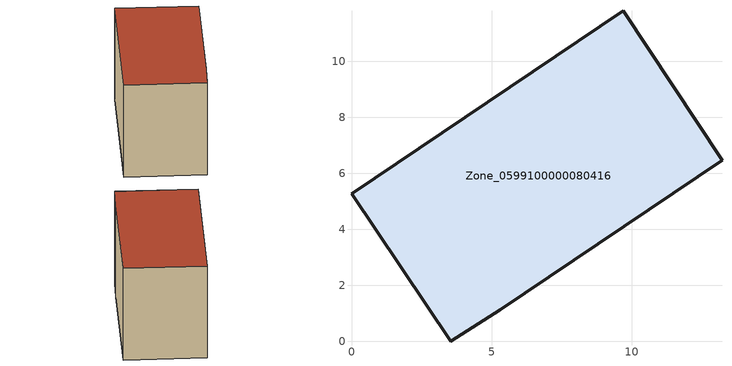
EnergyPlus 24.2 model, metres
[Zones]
Zone_0599100000080416
 floor ground (C_G): 3.55,0 0,5.26 9.7,11.8 13.23,6.47 5.31,1.13 z0
 wall outside (C_F): 0,5.26 3.55,0 5.31,1.13 13.23,6.47 9.7,11.8 0,5.26 z0:8.07
 roof outside (C_R): 5.31,1.13 13.23,6.47 9.7,11.8 0,5.26 3.55,0 z8.07
[BUILDING]
Pand.0599100000080416: North Axis=0; Terrain=City; Loads Convergence Tolerance Value=0.04; Temperature Convergence Tolerance Value=0.4; Solar Distribution=FullExterior; Maximum Number of Warmup Days=25; Minimum Number of Warmup Days=1
[Site:Location]
Rotterdam.The.Hague.AP_ZH_NLD Design_Conditions: Latitude=51.96; Longitude=4.45; Time Zone=1; Elevation=-4.5
[SITE:GROUNDTEMPERATURE:BUILDINGSURFACE]
18, 18, 18, 18, 18, 18, 18, 18, 18, 18, 18, 18
[MATERIAL] Thermal Absorptance=0.9; Solar Absorptance=0.7; Visible Absorptance=0.7
Name | Roughness | Thickness | Conductivity | Density | Specific Heat
G.TC.1975-1991 | MediumSmooth | 0.15 | 0.288461 | 540 | 1210
F.TC.1975-1991 | Rough | 0.3 | 0.230769 | 1920 | 840
R.TC.1975-1991 | MediumRough | 0.2 | 0.153846 | 1500 | 1000
[CONSTRUCTION]
C_G: G.TC.1975-1991
C_F: F.TC.1975-1991
C_R: R.TC.1975-1991
[ZONE]
Zone_0599100000080416: Type=1; Multiplier=1; Ceiling Height=Autocalculate; Volume=Autocalculate; Floor Area=autocalculate; Part of Total Floor Area=Yes
[ZONEINFILTRATION:DESIGNFLOWRATE]
Infil_Zone_0599100000080416: Zone or ZoneList or Space or SpaceList=Zone_0599100000080416; Schedule=AlwaysOn; Design Flow Rate Calculation Method=Flow/Area; Flow Rate per Floor Area=0.003; Constant Term Coefficient=1; Temperature Term Coefficient=0; Velocity Term Coefficient=0; Velocity Squared Term Coefficient=0
[HVACTEMPLATE:ZONE:IDEALLOADSAIRSYSTEM]
Zone_0599100000080416: Maximum Heating Supply Air Temperature=50; Minimum Cooling Supply Air Temperature=13; Maximum Heating Supply Air Humidity Ratio=0.0156; Minimum Cooling Supply Air Humidity Ratio=0.0077; Heating Limit=NoLimit; Cooling Limit=NoLimit; Dehumidification Control Type=ConstantSensibleHeatRatio; Cooling Sensible Heat Ratio=0.7; Dehumidification Setpoint=60; Humidification Control Type=None; Humidification Setpoint=30; Outdoor Air Method=None; Outdoor Air Flow Rate per Person=0.00944; Outdoor Air Flow Rate per Zone Floor Area=0; Outdoor Air Flow Rate per Zone=0; Demand Controlled Ventilation Type=None; Outdoor Air Economizer Type=NoEconomizer; Heat Recovery Type=None; Sensible Heat Recovery Effectiveness=0.7; Latent Heat Recovery Effectiveness=0.65
[ZONECONTROL:THERMOSTAT]
ThermostatControl_Zone_0599100000080416: Zone or ZoneList=Zone_0599100000080416; Control Type Schedule=DualSetpointControlType; Control 1=Thermostat_Zone_0599100000080416; Temperature Difference Between Cutout And Setpoint=0
[THERMOSTATSETPOINT:DUALSETPOINT]
Thermostat_Zone_0599100000080416: Heating Setpoint Temperature Schedule=HeatingSetpoint_Zone_0599100000080416; Cooling Setpoint Temperature Schedule=CoolingSetpoint_Zone_0599100000080416
[SCHEDULE:COMPACT]
HeatingSetpoint_Zone_0599100000080416: Through: 12/31, For: AllDays, Until: 24:00, 21
CoolingSetpoint_Zone_0599100000080416: Through: 12/31, For: AllDays, Until: 24:00, 24
DualSetpointControlType: Through: 12/31, For: AllDays, Until: 24:00, 4
AlwaysOn: Through: 12/31, For: AllDays, Until: 24:00, 1
